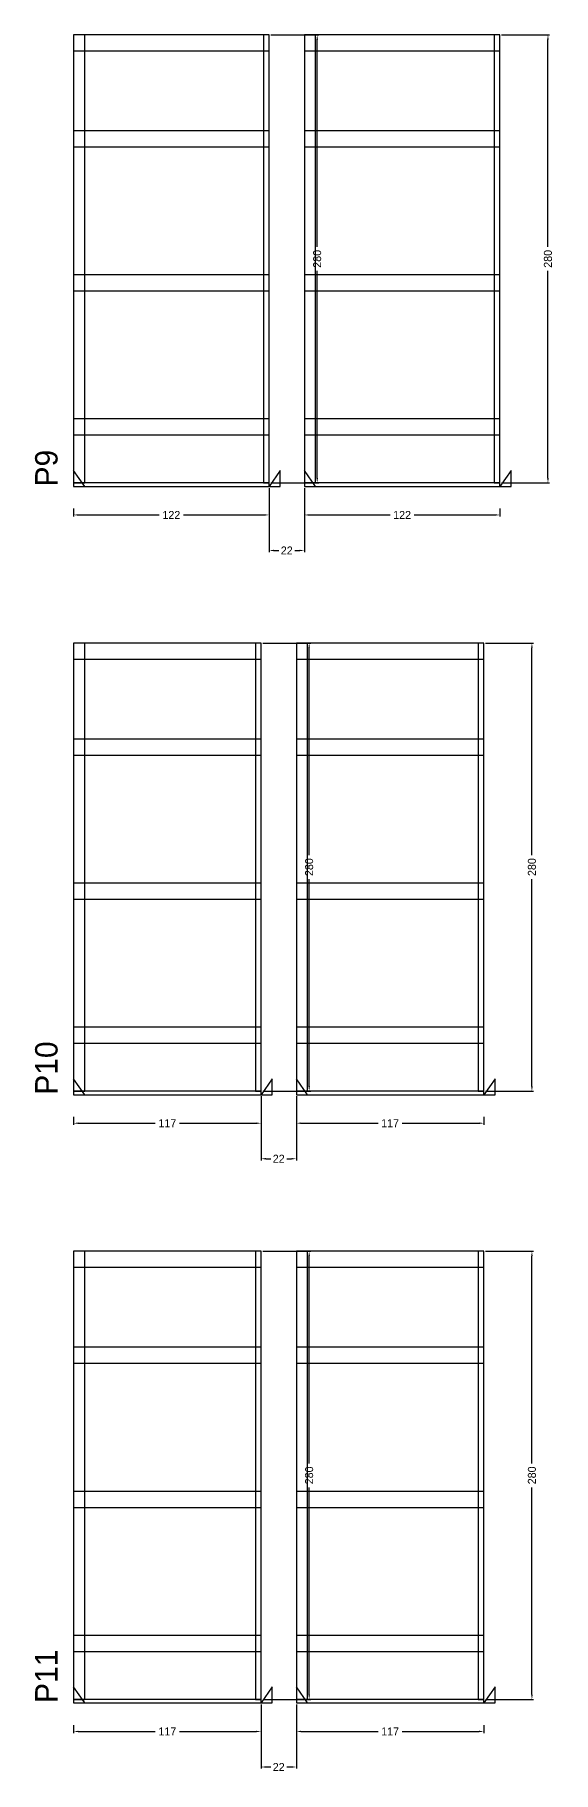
# Model space of a CAD drawing. Header units: centimetres. Extents: x -13000 to 4299, y -7226 to 295.
# Drawn here: x 3976 to 4299, y -3463 to -2378 of the extents above; entities that cross this region are included whole.
import ezdxf

# ---------------------------------------------------------------- set-up
doc = ezdxf.new("R2010")
doc.units = ezdxf.units.CM
for name, color, linetype in [('COTA', 241, 'Continuous'), ('NOMENCLATURA', 7, 'Continuous'), ('SARR_2.2x10', 60, 'Continuous'), ('SARR_2.2x7', 40, 'Continuous'), ('SARR_3.5x7', 81, 'Continuous')]:
    doc.layers.add(name, color=color, linetype=linetype)
doc.dimstyles.new('PAINEL-NOVA', dxfattribs={"dimtxt": 5, "dimasz": 3, "dimexe": 1, "dimexo": 1, "dimgap": 1, "dimtad": 1, "dimcen": 2.5, "dimazin": 3, "dimtfac": 1, "dimtmove": 0, "dimatfit": 3})

# ---------------------------------------------------------------- blocks, each defined once
blk = doc.blocks.new('_CLOSEDFILLED')
at = {"color": 0, "linetype": 'BYBLOCK'}
blk.add_solid([(-1, 0.16), (0, 0), (-1, -0.16)], dxfattribs=at)
blk = doc.blocks.new('*D259')
for p, q in [((4000, -2673.8), (4000, -2678.8)), ((4003, -2677.8), (4053.5, -2677.8)), ((4068.5, -2677.8), (4119, -2677.8)), ((4122, -2673.8), (4122, -2678.8))]:
    blk.add_line(p, q)
at = {"layer": 'Defpoints'}
for p in [(4000, -2672.8), (4000, -2677.8), (4122, -2672.8)]:
    blk.add_point(p, dxfattribs=at)
at = {"layer": 'SARR_2.2x10', "xscale": 3, "yscale": 3, "rotation": 180}
blk.add_blockref('_CLOSEDFILLED', (4000, -2677.8), dxfattribs=at)
at = {"layer": 'SARR_2.2x10', "xscale": 3, "yscale": 3}
blk.add_blockref('_CLOSEDFILLED', (4122, -2677.8), dxfattribs=at)
at = {"layer": 'SARR_2.2x10', "insert": (4061, -2677.8), "char_height": 5, "attachment_point": 5}
blk.add_mtext('122', dxfattribs=at)
blk = doc.blocks.new('*D260')
for p, q in [((4123, -2377.8), (4153, -2377.8)), ((4152, -2510.3), (4152, -2380.8)), ((4152, -2654.8), (4152, -2525.3)), ((4123, -2657.8), (4153, -2657.8))]:
    blk.add_line(p, q)
at = {"layer": 'Defpoints'}
for p in [(4122, -2377.8), (4122, -2657.8), (4152, -2657.8)]:
    blk.add_point(p, dxfattribs=at)
at = {"layer": 'SARR_2.2x10', "xscale": 3, "yscale": 3}
for p, rotation in [((4152, -2377.8), 90), ((4152, -2657.8), 270)]:
    blk.add_blockref('_CLOSEDFILLED', p, dxfattribs=dict(at, rotation=rotation))
at = {"layer": 'SARR_2.2x10', "insert": (4152, -2517.8), "char_height": 5, "attachment_point": 5, "rotation": 90}
blk.add_mtext('280', dxfattribs=at)
blk = doc.blocks.new('GRA-E')
at = {"layer": 'SARR_2.2x7'}
blk.add_lwpolyline([(0, 0), (7, 0), (0, 10)], close=True, dxfattribs=at)
blk = doc.blocks.new('GRA-D')
at = {"layer": 'SARR_2.2x7'}
blk.add_lwpolyline([(0, 0), (7, 0), (7, 10)], close=True, dxfattribs=at)
blk = doc.blocks.new('*D261')
for p, q in [((4144, -2673.8), (4144, -2678.8)), ((4147, -2677.8), (4197.5, -2677.8)), ((4212.5, -2677.8), (4263, -2677.8)), ((4266, -2673.8), (4266, -2678.8))]:
    blk.add_line(p, q)
at = {"layer": 'Defpoints'}
for p in [(4144, -2672.8), (4144, -2677.8), (4266, -2672.8)]:
    blk.add_point(p, dxfattribs=at)
at = {"layer": 'SARR_2.2x10', "xscale": 3, "yscale": 3, "rotation": 180}
blk.add_blockref('_CLOSEDFILLED', (4144, -2677.8), dxfattribs=at)
at = {"layer": 'SARR_2.2x10', "xscale": 3, "yscale": 3}
blk.add_blockref('_CLOSEDFILLED', (4266, -2677.8), dxfattribs=at)
at = {"layer": 'SARR_2.2x10', "insert": (4205, -2677.8), "char_height": 5, "attachment_point": 5}
blk.add_mtext('122', dxfattribs=at)
blk = doc.blocks.new('*D262')
for p, q in [((4267, -2377.8), (4297, -2377.8)), ((4296, -2510.3), (4296, -2380.8)), ((4296, -2654.8), (4296, -2525.3)), ((4267, -2657.8), (4297, -2657.8))]:
    blk.add_line(p, q)
at = {"layer": 'Defpoints'}
for p in [(4266, -2377.8), (4266, -2657.8), (4296, -2657.8)]:
    blk.add_point(p, dxfattribs=at)
at = {"layer": 'SARR_2.2x10', "xscale": 3, "yscale": 3}
for p, rotation in [((4296, -2377.8), 90), ((4296, -2657.8), 270)]:
    blk.add_blockref('_CLOSEDFILLED', p, dxfattribs=dict(at, rotation=rotation))
at = {"layer": 'SARR_2.2x10', "insert": (4296, -2517.8), "char_height": 5, "attachment_point": 5, "rotation": 90}
blk.add_mtext('280', dxfattribs=at)
blk = doc.blocks.new('*D263')
for p, q in [((4267, -2377.8), (4297, -2377.8)), ((4296, -2510.3), (4296, -2380.8)), ((4296, -2654.8), (4296, -2525.3)), ((4267, -2657.8), (4297, -2657.8))]:
    blk.add_line(p, q)
at = {"layer": 'Defpoints'}
for p in [(4266, -2377.8), (4266, -2657.8), (4296, -2657.8)]:
    blk.add_point(p, dxfattribs=at)
at = {"layer": 'SARR_2.2x10', "xscale": 3, "yscale": 3}
for p, rotation in [((4296, -2377.8), 90), ((4296, -2657.8), 270)]:
    blk.add_blockref('_CLOSEDFILLED', p, dxfattribs=dict(at, rotation=rotation))
at = {"layer": 'SARR_2.2x10', "insert": (4296, -2517.8), "char_height": 5, "attachment_point": 5, "rotation": 90}
blk.add_mtext('280', dxfattribs=at)
blk = doc.blocks.new('*D264')
for p, q in [((4267, -2377.8), (4297, -2377.8)), ((4296, -2510.3), (4296, -2380.8)), ((4296, -2654.8), (4296, -2525.3)), ((4267, -2657.8), (4297, -2657.8))]:
    blk.add_line(p, q)
at = {"layer": 'Defpoints'}
for p in [(4266, -2377.8), (4266, -2657.8), (4296, -2657.8)]:
    blk.add_point(p, dxfattribs=at)
at = {"layer": 'SARR_2.2x10', "xscale": 3, "yscale": 3}
for p, rotation in [((4296, -2377.8), 90), ((4296, -2657.8), 270)]:
    blk.add_blockref('_CLOSEDFILLED', p, dxfattribs=dict(at, rotation=rotation))
at = {"layer": 'SARR_2.2x10', "insert": (4296, -2517.8), "char_height": 5, "attachment_point": 5, "rotation": 90}
blk.add_mtext('280', dxfattribs=at)
blk = doc.blocks.new('*D265')
for p, q in [((4267, -2377.8), (4297, -2377.8)), ((4296, -2510.3), (4296, -2380.8)), ((4296, -2654.8), (4296, -2525.3)), ((4267, -2657.8), (4297, -2657.8))]:
    blk.add_line(p, q)
at = {"layer": 'Defpoints'}
for p in [(4266, -2377.8), (4266, -2657.8), (4296, -2657.8)]:
    blk.add_point(p, dxfattribs=at)
at = {"layer": 'SARR_2.2x10', "xscale": 3, "yscale": 3}
for p, rotation in [((4296, -2377.8), 90), ((4296, -2657.8), 270)]:
    blk.add_blockref('_CLOSEDFILLED', p, dxfattribs=dict(at, rotation=rotation))
at = {"layer": 'SARR_2.2x10', "insert": (4296, -2517.8), "char_height": 5, "attachment_point": 5, "rotation": 90}
blk.add_mtext('280', dxfattribs=at)
blk = doc.blocks.new('*D266')
for p, q in [((4267, -2377.8), (4297, -2377.8)), ((4296, -2510.3), (4296, -2380.8)), ((4296, -2654.8), (4296, -2525.3)), ((4267, -2657.8), (4297, -2657.8))]:
    blk.add_line(p, q)
at = {"layer": 'Defpoints'}
for p in [(4266, -2377.8), (4266, -2657.8), (4296, -2657.8)]:
    blk.add_point(p, dxfattribs=at)
at = {"layer": 'SARR_2.2x10', "xscale": 3, "yscale": 3}
for p, rotation in [((4296, -2377.8), 90), ((4296, -2657.8), 270)]:
    blk.add_blockref('_CLOSEDFILLED', p, dxfattribs=dict(at, rotation=rotation))
at = {"layer": 'SARR_2.2x10', "insert": (4296, -2517.8), "char_height": 5, "attachment_point": 5, "rotation": 90}
blk.add_mtext('280', dxfattribs=at)
blk = doc.blocks.new('*D267')
for p, q in [((4267, -2377.8), (4297, -2377.8)), ((4296, -2510.3), (4296, -2380.8)), ((4296, -2654.8), (4296, -2525.3)), ((4267, -2657.8), (4297, -2657.8))]:
    blk.add_line(p, q)
at = {"layer": 'Defpoints'}
for p in [(4266, -2377.8), (4266, -2657.8), (4296, -2657.8)]:
    blk.add_point(p, dxfattribs=at)
at = {"layer": 'SARR_2.2x10', "xscale": 3, "yscale": 3}
for p, rotation in [((4296, -2377.8), 90), ((4296, -2657.8), 270)]:
    blk.add_blockref('_CLOSEDFILLED', p, dxfattribs=dict(at, rotation=rotation))
at = {"layer": 'SARR_2.2x10', "insert": (4296, -2517.8), "char_height": 5, "attachment_point": 5, "rotation": 90}
blk.add_mtext('280', dxfattribs=at)
blk = doc.blocks.new('*D268')
for p, q in [((4267, -2377.8), (4297, -2377.8)), ((4296, -2510.3), (4296, -2380.8)), ((4296, -2654.8), (4296, -2525.3)), ((4267, -2657.8), (4297, -2657.8))]:
    blk.add_line(p, q)
at = {"layer": 'Defpoints'}
for p in [(4266, -2377.8), (4266, -2657.8), (4296, -2657.8)]:
    blk.add_point(p, dxfattribs=at)
at = {"layer": 'SARR_2.2x10', "xscale": 3, "yscale": 3}
for p, rotation in [((4296, -2377.8), 90), ((4296, -2657.8), 270)]:
    blk.add_blockref('_CLOSEDFILLED', p, dxfattribs=dict(at, rotation=rotation))
at = {"layer": 'SARR_2.2x10', "insert": (4296, -2517.8), "char_height": 5, "attachment_point": 5, "rotation": 90}
blk.add_mtext('280', dxfattribs=at)
blk = doc.blocks.new('*D269')
for p, q in [((4267, -2377.8), (4297, -2377.8)), ((4296, -2510.3), (4296, -2380.8)), ((4296, -2654.8), (4296, -2525.3)), ((4267, -2657.8), (4297, -2657.8))]:
    blk.add_line(p, q)
at = {"layer": 'Defpoints'}
for p in [(4266, -2377.8), (4266, -2657.8), (4296, -2657.8)]:
    blk.add_point(p, dxfattribs=at)
at = {"layer": 'SARR_2.2x10', "xscale": 3, "yscale": 3}
for p, rotation in [((4296, -2377.8), 90), ((4296, -2657.8), 270)]:
    blk.add_blockref('_CLOSEDFILLED', p, dxfattribs=dict(at, rotation=rotation))
at = {"layer": 'SARR_2.2x10', "insert": (4296, -2517.8), "char_height": 5, "attachment_point": 5, "rotation": 90}
blk.add_mtext('280', dxfattribs=at)
blk = doc.blocks.new('*D270')
for p, q in [((4267, -2377.8), (4297, -2377.8)), ((4296, -2510.3), (4296, -2380.8)), ((4296, -2654.8), (4296, -2525.3)), ((4267, -2657.8), (4297, -2657.8))]:
    blk.add_line(p, q)
at = {"layer": 'Defpoints'}
for p in [(4266, -2377.8), (4266, -2657.8), (4296, -2657.8)]:
    blk.add_point(p, dxfattribs=at)
at = {"layer": 'SARR_2.2x10', "xscale": 3, "yscale": 3}
for p, rotation in [((4296, -2377.8), 90), ((4296, -2657.8), 270)]:
    blk.add_blockref('_CLOSEDFILLED', p, dxfattribs=dict(at, rotation=rotation))
at = {"layer": 'SARR_2.2x10', "insert": (4296, -2517.8), "char_height": 5, "attachment_point": 5, "rotation": 90}
blk.add_mtext('280', dxfattribs=at)
blk = doc.blocks.new('*D271')
for p, q in [((4267, -2377.8), (4297, -2377.8)), ((4296, -2510.3), (4296, -2380.8)), ((4296, -2654.8), (4296, -2525.3)), ((4267, -2657.8), (4297, -2657.8))]:
    blk.add_line(p, q)
at = {"layer": 'Defpoints'}
for p in [(4266, -2377.8), (4266, -2657.8), (4296, -2657.8)]:
    blk.add_point(p, dxfattribs=at)
at = {"layer": 'SARR_2.2x10', "xscale": 3, "yscale": 3}
for p, rotation in [((4296, -2377.8), 90), ((4296, -2657.8), 270)]:
    blk.add_blockref('_CLOSEDFILLED', p, dxfattribs=dict(at, rotation=rotation))
at = {"layer": 'SARR_2.2x10', "insert": (4296, -2517.8), "char_height": 5, "attachment_point": 5, "rotation": 90}
blk.add_mtext('280', dxfattribs=at)
blk = doc.blocks.new('*D272')
for p, q in [((4122, -2661), (4122, -2701)), ((4144, -2661), (4144, -2701)), ((4125, -2700), (4128, -2700)), ((4138, -2700), (4141, -2700))]:
    blk.add_line(p, q)
at = {"layer": 'Defpoints'}
for p in [(4122, -2660), (4144, -2660), (4122, -2700)]:
    blk.add_point(p, dxfattribs=at)
at = {"layer": 'COTA', "xscale": 3, "yscale": 3, "rotation": 180}
blk.add_blockref('_CLOSEDFILLED', (4122, -2700), dxfattribs=at)
at = {"layer": 'COTA', "xscale": 3, "yscale": 3}
blk.add_blockref('_CLOSEDFILLED', (4144, -2700), dxfattribs=at)
at = {"layer": 'COTA', "insert": (4133, -2700), "char_height": 5, "attachment_point": 5}
blk.add_mtext('22', dxfattribs=at)
blk = doc.blocks.new('*D293')
for p, q in [((4000, -3053.8), (4000, -3058.8)), ((4003, -3057.8), (4051, -3057.8)), ((4066, -3057.8), (4114, -3057.8)), ((4117, -3053.8), (4117, -3058.8))]:
    blk.add_line(p, q)
at = {"layer": 'Defpoints'}
for p in [(4000, -3052.8), (4000, -3057.8), (4117, -3052.8)]:
    blk.add_point(p, dxfattribs=at)
at = {"layer": 'SARR_2.2x10', "xscale": 3, "yscale": 3, "rotation": 180}
blk.add_blockref('_CLOSEDFILLED', (4000, -3057.8), dxfattribs=at)
at = {"layer": 'SARR_2.2x10', "xscale": 3, "yscale": 3}
blk.add_blockref('_CLOSEDFILLED', (4117, -3057.8), dxfattribs=at)
at = {"layer": 'SARR_2.2x10', "insert": (4058.5, -3057.8), "char_height": 5, "attachment_point": 5}
blk.add_mtext('117', dxfattribs=at)
blk = doc.blocks.new('*D294')
for p, q in [((4118, -2757.8), (4148, -2757.8)), ((4147, -2890.3), (4147, -2760.8)), ((4147, -3034.8), (4147, -2905.3)), ((4118, -3037.8), (4148, -3037.8))]:
    blk.add_line(p, q)
at = {"layer": 'Defpoints'}
for p in [(4117, -2757.8), (4117, -3037.8), (4147, -3037.8)]:
    blk.add_point(p, dxfattribs=at)
at = {"layer": 'SARR_2.2x10', "xscale": 3, "yscale": 3}
for p, rotation in [((4147, -2757.8), 90), ((4147, -3037.8), 270)]:
    blk.add_blockref('_CLOSEDFILLED', p, dxfattribs=dict(at, rotation=rotation))
at = {"layer": 'SARR_2.2x10', "insert": (4147, -2897.8), "char_height": 5, "attachment_point": 5, "rotation": 90}
blk.add_mtext('280', dxfattribs=at)
blk = doc.blocks.new('*D295')
for p, q in [((4139, -3053.8), (4139, -3058.8)), ((4142, -3057.8), (4190, -3057.8)), ((4205, -3057.8), (4253, -3057.8)), ((4256, -3053.8), (4256, -3058.8))]:
    blk.add_line(p, q)
at = {"layer": 'Defpoints'}
for p in [(4139, -3052.8), (4139, -3057.8), (4256, -3052.8)]:
    blk.add_point(p, dxfattribs=at)
at = {"layer": 'SARR_2.2x10', "xscale": 3, "yscale": 3, "rotation": 180}
blk.add_blockref('_CLOSEDFILLED', (4139, -3057.8), dxfattribs=at)
at = {"layer": 'SARR_2.2x10', "xscale": 3, "yscale": 3}
blk.add_blockref('_CLOSEDFILLED', (4256, -3057.8), dxfattribs=at)
at = {"layer": 'SARR_2.2x10', "insert": (4197.5, -3057.8), "char_height": 5, "attachment_point": 5}
blk.add_mtext('117', dxfattribs=at)
blk = doc.blocks.new('*D296')
for p, q in [((4257, -2757.8), (4287, -2757.8)), ((4286, -2890.3), (4286, -2760.8)), ((4286, -3034.8), (4286, -2905.3)), ((4257, -3037.8), (4287, -3037.8))]:
    blk.add_line(p, q)
at = {"layer": 'Defpoints'}
for p in [(4256, -2757.8), (4256, -3037.8), (4286, -3037.8)]:
    blk.add_point(p, dxfattribs=at)
at = {"layer": 'SARR_2.2x10', "xscale": 3, "yscale": 3}
for p, rotation in [((4286, -2757.8), 90), ((4286, -3037.8), 270)]:
    blk.add_blockref('_CLOSEDFILLED', p, dxfattribs=dict(at, rotation=rotation))
at = {"layer": 'SARR_2.2x10', "insert": (4286, -2897.8), "char_height": 5, "attachment_point": 5, "rotation": 90}
blk.add_mtext('280', dxfattribs=at)
blk = doc.blocks.new('*D297')
for p, q in [((4257, -2757.8), (4287, -2757.8)), ((4286, -2890.3), (4286, -2760.8)), ((4286, -3034.8), (4286, -2905.3)), ((4257, -3037.8), (4287, -3037.8))]:
    blk.add_line(p, q)
at = {"layer": 'Defpoints'}
for p in [(4256, -2757.8), (4256, -3037.8), (4286, -3037.8)]:
    blk.add_point(p, dxfattribs=at)
at = {"layer": 'SARR_2.2x10', "xscale": 3, "yscale": 3}
for p, rotation in [((4286, -2757.8), 90), ((4286, -3037.8), 270)]:
    blk.add_blockref('_CLOSEDFILLED', p, dxfattribs=dict(at, rotation=rotation))
at = {"layer": 'SARR_2.2x10', "insert": (4286, -2897.8), "char_height": 5, "attachment_point": 5, "rotation": 90}
blk.add_mtext('280', dxfattribs=at)
blk = doc.blocks.new('*D298')
for p, q in [((4257, -2757.8), (4287, -2757.8)), ((4286, -2890.3), (4286, -2760.8)), ((4286, -3034.8), (4286, -2905.3)), ((4257, -3037.8), (4287, -3037.8))]:
    blk.add_line(p, q)
at = {"layer": 'Defpoints'}
for p in [(4256, -2757.8), (4256, -3037.8), (4286, -3037.8)]:
    blk.add_point(p, dxfattribs=at)
at = {"layer": 'SARR_2.2x10', "xscale": 3, "yscale": 3}
for p, rotation in [((4286, -2757.8), 90), ((4286, -3037.8), 270)]:
    blk.add_blockref('_CLOSEDFILLED', p, dxfattribs=dict(at, rotation=rotation))
at = {"layer": 'SARR_2.2x10', "insert": (4286, -2897.8), "char_height": 5, "attachment_point": 5, "rotation": 90}
blk.add_mtext('280', dxfattribs=at)
blk = doc.blocks.new('*D299')
for p, q in [((4257, -2757.8), (4287, -2757.8)), ((4286, -2890.3), (4286, -2760.8)), ((4286, -3034.8), (4286, -2905.3)), ((4257, -3037.8), (4287, -3037.8))]:
    blk.add_line(p, q)
at = {"layer": 'Defpoints'}
for p in [(4256, -2757.8), (4256, -3037.8), (4286, -3037.8)]:
    blk.add_point(p, dxfattribs=at)
at = {"layer": 'SARR_2.2x10', "xscale": 3, "yscale": 3}
for p, rotation in [((4286, -2757.8), 90), ((4286, -3037.8), 270)]:
    blk.add_blockref('_CLOSEDFILLED', p, dxfattribs=dict(at, rotation=rotation))
at = {"layer": 'SARR_2.2x10', "insert": (4286, -2897.8), "char_height": 5, "attachment_point": 5, "rotation": 90}
blk.add_mtext('280', dxfattribs=at)
blk = doc.blocks.new('*D300')
for p, q in [((4257, -2757.8), (4287, -2757.8)), ((4286, -2890.3), (4286, -2760.8)), ((4286, -3034.8), (4286, -2905.3)), ((4257, -3037.8), (4287, -3037.8))]:
    blk.add_line(p, q)
at = {"layer": 'Defpoints'}
for p in [(4256, -2757.8), (4256, -3037.8), (4286, -3037.8)]:
    blk.add_point(p, dxfattribs=at)
at = {"layer": 'SARR_2.2x10', "xscale": 3, "yscale": 3}
for p, rotation in [((4286, -2757.8), 90), ((4286, -3037.8), 270)]:
    blk.add_blockref('_CLOSEDFILLED', p, dxfattribs=dict(at, rotation=rotation))
at = {"layer": 'SARR_2.2x10', "insert": (4286, -2897.8), "char_height": 5, "attachment_point": 5, "rotation": 90}
blk.add_mtext('280', dxfattribs=at)
blk = doc.blocks.new('*D301')
for p, q in [((4257, -2757.8), (4287, -2757.8)), ((4286, -2890.3), (4286, -2760.8)), ((4286, -3034.8), (4286, -2905.3)), ((4257, -3037.8), (4287, -3037.8))]:
    blk.add_line(p, q)
at = {"layer": 'Defpoints'}
for p in [(4256, -2757.8), (4256, -3037.8), (4286, -3037.8)]:
    blk.add_point(p, dxfattribs=at)
at = {"layer": 'SARR_2.2x10', "xscale": 3, "yscale": 3}
for p, rotation in [((4286, -2757.8), 90), ((4286, -3037.8), 270)]:
    blk.add_blockref('_CLOSEDFILLED', p, dxfattribs=dict(at, rotation=rotation))
at = {"layer": 'SARR_2.2x10', "insert": (4286, -2897.8), "char_height": 5, "attachment_point": 5, "rotation": 90}
blk.add_mtext('280', dxfattribs=at)
blk = doc.blocks.new('*D302')
for p, q in [((4257, -2757.8), (4287, -2757.8)), ((4286, -2890.3), (4286, -2760.8)), ((4286, -3034.8), (4286, -2905.3)), ((4257, -3037.8), (4287, -3037.8))]:
    blk.add_line(p, q)
at = {"layer": 'Defpoints'}
for p in [(4256, -2757.8), (4256, -3037.8), (4286, -3037.8)]:
    blk.add_point(p, dxfattribs=at)
at = {"layer": 'SARR_2.2x10', "xscale": 3, "yscale": 3}
for p, rotation in [((4286, -2757.8), 90), ((4286, -3037.8), 270)]:
    blk.add_blockref('_CLOSEDFILLED', p, dxfattribs=dict(at, rotation=rotation))
at = {"layer": 'SARR_2.2x10', "insert": (4286, -2897.8), "char_height": 5, "attachment_point": 5, "rotation": 90}
blk.add_mtext('280', dxfattribs=at)
blk = doc.blocks.new('*D303')
for p, q in [((4257, -2757.8), (4287, -2757.8)), ((4286, -2890.3), (4286, -2760.8)), ((4286, -3034.8), (4286, -2905.3)), ((4257, -3037.8), (4287, -3037.8))]:
    blk.add_line(p, q)
at = {"layer": 'Defpoints'}
for p in [(4256, -2757.8), (4256, -3037.8), (4286, -3037.8)]:
    blk.add_point(p, dxfattribs=at)
at = {"layer": 'SARR_2.2x10', "xscale": 3, "yscale": 3}
for p, rotation in [((4286, -2757.8), 90), ((4286, -3037.8), 270)]:
    blk.add_blockref('_CLOSEDFILLED', p, dxfattribs=dict(at, rotation=rotation))
at = {"layer": 'SARR_2.2x10', "insert": (4286, -2897.8), "char_height": 5, "attachment_point": 5, "rotation": 90}
blk.add_mtext('280', dxfattribs=at)
blk = doc.blocks.new('*D304')
for p, q in [((4257, -2757.8), (4287, -2757.8)), ((4286, -2890.3), (4286, -2760.8)), ((4286, -3034.8), (4286, -2905.3)), ((4257, -3037.8), (4287, -3037.8))]:
    blk.add_line(p, q)
at = {"layer": 'Defpoints'}
for p in [(4256, -2757.8), (4256, -3037.8), (4286, -3037.8)]:
    blk.add_point(p, dxfattribs=at)
at = {"layer": 'SARR_2.2x10', "xscale": 3, "yscale": 3}
for p, rotation in [((4286, -2757.8), 90), ((4286, -3037.8), 270)]:
    blk.add_blockref('_CLOSEDFILLED', p, dxfattribs=dict(at, rotation=rotation))
at = {"layer": 'SARR_2.2x10', "insert": (4286, -2897.8), "char_height": 5, "attachment_point": 5, "rotation": 90}
blk.add_mtext('280', dxfattribs=at)
blk = doc.blocks.new('*D305')
for p, q in [((4257, -2757.8), (4287, -2757.8)), ((4286, -2890.3), (4286, -2760.8)), ((4286, -3034.8), (4286, -2905.3)), ((4257, -3037.8), (4287, -3037.8))]:
    blk.add_line(p, q)
at = {"layer": 'Defpoints'}
for p in [(4256, -2757.8), (4256, -3037.8), (4286, -3037.8)]:
    blk.add_point(p, dxfattribs=at)
at = {"layer": 'SARR_2.2x10', "xscale": 3, "yscale": 3}
for p, rotation in [((4286, -2757.8), 90), ((4286, -3037.8), 270)]:
    blk.add_blockref('_CLOSEDFILLED', p, dxfattribs=dict(at, rotation=rotation))
at = {"layer": 'SARR_2.2x10', "insert": (4286, -2897.8), "char_height": 5, "attachment_point": 5, "rotation": 90}
blk.add_mtext('280', dxfattribs=at)
blk = doc.blocks.new('*D306')
for p, q in [((4117, -3041), (4117, -3081)), ((4139, -3041), (4139, -3081)), ((4120, -3080), (4123, -3080)), ((4133, -3080), (4136, -3080))]:
    blk.add_line(p, q)
at = {"layer": 'Defpoints'}
for p in [(4117, -3040), (4139, -3040), (4117, -3080)]:
    blk.add_point(p, dxfattribs=at)
at = {"layer": 'COTA', "xscale": 3, "yscale": 3, "rotation": 180}
blk.add_blockref('_CLOSEDFILLED', (4117, -3080), dxfattribs=at)
at = {"layer": 'COTA', "xscale": 3, "yscale": 3}
blk.add_blockref('_CLOSEDFILLED', (4139, -3080), dxfattribs=at)
at = {"layer": 'COTA', "insert": (4128, -3080), "char_height": 5, "attachment_point": 5}
blk.add_mtext('22', dxfattribs=at)
blk = doc.blocks.new('*D327')
for p, q in [((4000, -3433.8), (4000, -3438.8)), ((4003, -3437.8), (4051, -3437.8)), ((4066, -3437.8), (4114, -3437.8)), ((4117, -3433.8), (4117, -3438.8))]:
    blk.add_line(p, q)
at = {"layer": 'Defpoints'}
for p in [(4000, -3432.8), (4000, -3437.8), (4117, -3432.8)]:
    blk.add_point(p, dxfattribs=at)
at = {"layer": 'SARR_2.2x10', "xscale": 3, "yscale": 3, "rotation": 180}
blk.add_blockref('_CLOSEDFILLED', (4000, -3437.8), dxfattribs=at)
at = {"layer": 'SARR_2.2x10', "xscale": 3, "yscale": 3}
blk.add_blockref('_CLOSEDFILLED', (4117, -3437.8), dxfattribs=at)
at = {"layer": 'SARR_2.2x10', "insert": (4058.5, -3437.8), "char_height": 5, "attachment_point": 5}
blk.add_mtext('117', dxfattribs=at)
blk = doc.blocks.new('*D328')
for p, q in [((4118, -3137.8), (4148, -3137.8)), ((4147, -3270.3), (4147, -3140.8)), ((4147, -3414.8), (4147, -3285.3)), ((4118, -3417.8), (4148, -3417.8))]:
    blk.add_line(p, q)
at = {"layer": 'Defpoints'}
for p in [(4117, -3137.8), (4117, -3417.8), (4147, -3417.8)]:
    blk.add_point(p, dxfattribs=at)
at = {"layer": 'SARR_2.2x10', "xscale": 3, "yscale": 3}
for p, rotation in [((4147, -3137.8), 90), ((4147, -3417.8), 270)]:
    blk.add_blockref('_CLOSEDFILLED', p, dxfattribs=dict(at, rotation=rotation))
at = {"layer": 'SARR_2.2x10', "insert": (4147, -3277.8), "char_height": 5, "attachment_point": 5, "rotation": 90}
blk.add_mtext('280', dxfattribs=at)
blk = doc.blocks.new('*D329')
for p, q in [((4139, -3433.8), (4139, -3438.8)), ((4142, -3437.8), (4190, -3437.8)), ((4205, -3437.8), (4253, -3437.8)), ((4256, -3433.8), (4256, -3438.8))]:
    blk.add_line(p, q)
at = {"layer": 'Defpoints'}
for p in [(4139, -3432.8), (4139, -3437.8), (4256, -3432.8)]:
    blk.add_point(p, dxfattribs=at)
at = {"layer": 'SARR_2.2x10', "xscale": 3, "yscale": 3, "rotation": 180}
blk.add_blockref('_CLOSEDFILLED', (4139, -3437.8), dxfattribs=at)
at = {"layer": 'SARR_2.2x10', "xscale": 3, "yscale": 3}
blk.add_blockref('_CLOSEDFILLED', (4256, -3437.8), dxfattribs=at)
at = {"layer": 'SARR_2.2x10', "insert": (4197.5, -3437.8), "char_height": 5, "attachment_point": 5}
blk.add_mtext('117', dxfattribs=at)
blk = doc.blocks.new('*D330')
for p, q in [((4257, -3137.8), (4287, -3137.8)), ((4286, -3270.3), (4286, -3140.8)), ((4286, -3414.8), (4286, -3285.3)), ((4257, -3417.8), (4287, -3417.8))]:
    blk.add_line(p, q)
at = {"layer": 'Defpoints'}
for p in [(4256, -3137.8), (4256, -3417.8), (4286, -3417.8)]:
    blk.add_point(p, dxfattribs=at)
at = {"layer": 'SARR_2.2x10', "xscale": 3, "yscale": 3}
for p, rotation in [((4286, -3137.8), 90), ((4286, -3417.8), 270)]:
    blk.add_blockref('_CLOSEDFILLED', p, dxfattribs=dict(at, rotation=rotation))
at = {"layer": 'SARR_2.2x10', "insert": (4286, -3277.8), "char_height": 5, "attachment_point": 5, "rotation": 90}
blk.add_mtext('280', dxfattribs=at)
blk = doc.blocks.new('*D331')
for p, q in [((4257, -3137.8), (4287, -3137.8)), ((4286, -3270.3), (4286, -3140.8)), ((4286, -3414.8), (4286, -3285.3)), ((4257, -3417.8), (4287, -3417.8))]:
    blk.add_line(p, q)
at = {"layer": 'Defpoints'}
for p in [(4256, -3137.8), (4256, -3417.8), (4286, -3417.8)]:
    blk.add_point(p, dxfattribs=at)
at = {"layer": 'SARR_2.2x10', "xscale": 3, "yscale": 3}
for p, rotation in [((4286, -3137.8), 90), ((4286, -3417.8), 270)]:
    blk.add_blockref('_CLOSEDFILLED', p, dxfattribs=dict(at, rotation=rotation))
at = {"layer": 'SARR_2.2x10', "insert": (4286, -3277.8), "char_height": 5, "attachment_point": 5, "rotation": 90}
blk.add_mtext('280', dxfattribs=at)
blk = doc.blocks.new('*D332')
for p, q in [((4257, -3137.8), (4287, -3137.8)), ((4286, -3270.3), (4286, -3140.8)), ((4286, -3414.8), (4286, -3285.3)), ((4257, -3417.8), (4287, -3417.8))]:
    blk.add_line(p, q)
at = {"layer": 'Defpoints'}
for p in [(4256, -3137.8), (4256, -3417.8), (4286, -3417.8)]:
    blk.add_point(p, dxfattribs=at)
at = {"layer": 'SARR_2.2x10', "xscale": 3, "yscale": 3}
for p, rotation in [((4286, -3137.8), 90), ((4286, -3417.8), 270)]:
    blk.add_blockref('_CLOSEDFILLED', p, dxfattribs=dict(at, rotation=rotation))
at = {"layer": 'SARR_2.2x10', "insert": (4286, -3277.8), "char_height": 5, "attachment_point": 5, "rotation": 90}
blk.add_mtext('280', dxfattribs=at)
blk = doc.blocks.new('*D333')
for p, q in [((4257, -3137.8), (4287, -3137.8)), ((4286, -3270.3), (4286, -3140.8)), ((4286, -3414.8), (4286, -3285.3)), ((4257, -3417.8), (4287, -3417.8))]:
    blk.add_line(p, q)
at = {"layer": 'Defpoints'}
for p in [(4256, -3137.8), (4256, -3417.8), (4286, -3417.8)]:
    blk.add_point(p, dxfattribs=at)
at = {"layer": 'SARR_2.2x10', "xscale": 3, "yscale": 3}
for p, rotation in [((4286, -3137.8), 90), ((4286, -3417.8), 270)]:
    blk.add_blockref('_CLOSEDFILLED', p, dxfattribs=dict(at, rotation=rotation))
at = {"layer": 'SARR_2.2x10', "insert": (4286, -3277.8), "char_height": 5, "attachment_point": 5, "rotation": 90}
blk.add_mtext('280', dxfattribs=at)
blk = doc.blocks.new('*D334')
for p, q in [((4257, -3137.8), (4287, -3137.8)), ((4286, -3270.3), (4286, -3140.8)), ((4286, -3414.8), (4286, -3285.3)), ((4257, -3417.8), (4287, -3417.8))]:
    blk.add_line(p, q)
at = {"layer": 'Defpoints'}
for p in [(4256, -3137.8), (4256, -3417.8), (4286, -3417.8)]:
    blk.add_point(p, dxfattribs=at)
at = {"layer": 'SARR_2.2x10', "xscale": 3, "yscale": 3}
for p, rotation in [((4286, -3137.8), 90), ((4286, -3417.8), 270)]:
    blk.add_blockref('_CLOSEDFILLED', p, dxfattribs=dict(at, rotation=rotation))
at = {"layer": 'SARR_2.2x10', "insert": (4286, -3277.8), "char_height": 5, "attachment_point": 5, "rotation": 90}
blk.add_mtext('280', dxfattribs=at)
blk = doc.blocks.new('*D335')
for p, q in [((4257, -3137.8), (4287, -3137.8)), ((4286, -3270.3), (4286, -3140.8)), ((4286, -3414.8), (4286, -3285.3)), ((4257, -3417.8), (4287, -3417.8))]:
    blk.add_line(p, q)
at = {"layer": 'Defpoints'}
for p in [(4256, -3137.8), (4256, -3417.8), (4286, -3417.8)]:
    blk.add_point(p, dxfattribs=at)
at = {"layer": 'SARR_2.2x10', "xscale": 3, "yscale": 3}
for p, rotation in [((4286, -3137.8), 90), ((4286, -3417.8), 270)]:
    blk.add_blockref('_CLOSEDFILLED', p, dxfattribs=dict(at, rotation=rotation))
at = {"layer": 'SARR_2.2x10', "insert": (4286, -3277.8), "char_height": 5, "attachment_point": 5, "rotation": 90}
blk.add_mtext('280', dxfattribs=at)
blk = doc.blocks.new('*D336')
for p, q in [((4257, -3137.8), (4287, -3137.8)), ((4286, -3270.3), (4286, -3140.8)), ((4286, -3414.8), (4286, -3285.3)), ((4257, -3417.8), (4287, -3417.8))]:
    blk.add_line(p, q)
at = {"layer": 'Defpoints'}
for p in [(4256, -3137.8), (4256, -3417.8), (4286, -3417.8)]:
    blk.add_point(p, dxfattribs=at)
at = {"layer": 'SARR_2.2x10', "xscale": 3, "yscale": 3}
for p, rotation in [((4286, -3137.8), 90), ((4286, -3417.8), 270)]:
    blk.add_blockref('_CLOSEDFILLED', p, dxfattribs=dict(at, rotation=rotation))
at = {"layer": 'SARR_2.2x10', "insert": (4286, -3277.8), "char_height": 5, "attachment_point": 5, "rotation": 90}
blk.add_mtext('280', dxfattribs=at)
blk = doc.blocks.new('*D337')
for p, q in [((4257, -3137.8), (4287, -3137.8)), ((4286, -3270.3), (4286, -3140.8)), ((4286, -3414.8), (4286, -3285.3)), ((4257, -3417.8), (4287, -3417.8))]:
    blk.add_line(p, q)
at = {"layer": 'Defpoints'}
for p in [(4256, -3137.8), (4256, -3417.8), (4286, -3417.8)]:
    blk.add_point(p, dxfattribs=at)
at = {"layer": 'SARR_2.2x10', "xscale": 3, "yscale": 3}
for p, rotation in [((4286, -3137.8), 90), ((4286, -3417.8), 270)]:
    blk.add_blockref('_CLOSEDFILLED', p, dxfattribs=dict(at, rotation=rotation))
at = {"layer": 'SARR_2.2x10', "insert": (4286, -3277.8), "char_height": 5, "attachment_point": 5, "rotation": 90}
blk.add_mtext('280', dxfattribs=at)
blk = doc.blocks.new('*D338')
for p, q in [((4257, -3137.8), (4287, -3137.8)), ((4286, -3270.3), (4286, -3140.8)), ((4286, -3414.8), (4286, -3285.3)), ((4257, -3417.8), (4287, -3417.8))]:
    blk.add_line(p, q)
at = {"layer": 'Defpoints'}
for p in [(4256, -3137.8), (4256, -3417.8), (4286, -3417.8)]:
    blk.add_point(p, dxfattribs=at)
at = {"layer": 'SARR_2.2x10', "xscale": 3, "yscale": 3}
for p, rotation in [((4286, -3137.8), 90), ((4286, -3417.8), 270)]:
    blk.add_blockref('_CLOSEDFILLED', p, dxfattribs=dict(at, rotation=rotation))
at = {"layer": 'SARR_2.2x10', "insert": (4286, -3277.8), "char_height": 5, "attachment_point": 5, "rotation": 90}
blk.add_mtext('280', dxfattribs=at)
blk = doc.blocks.new('*D339')
for p, q in [((4257, -3137.8), (4287, -3137.8)), ((4286, -3270.3), (4286, -3140.8)), ((4286, -3414.8), (4286, -3285.3)), ((4257, -3417.8), (4287, -3417.8))]:
    blk.add_line(p, q)
at = {"layer": 'Defpoints'}
for p in [(4256, -3137.8), (4256, -3417.8), (4286, -3417.8)]:
    blk.add_point(p, dxfattribs=at)
at = {"layer": 'SARR_2.2x10', "xscale": 3, "yscale": 3}
for p, rotation in [((4286, -3137.8), 90), ((4286, -3417.8), 270)]:
    blk.add_blockref('_CLOSEDFILLED', p, dxfattribs=dict(at, rotation=rotation))
at = {"layer": 'SARR_2.2x10', "insert": (4286, -3277.8), "char_height": 5, "attachment_point": 5, "rotation": 90}
blk.add_mtext('280', dxfattribs=at)
blk = doc.blocks.new('*D340')
for p, q in [((4117, -3421), (4117, -3461)), ((4139, -3421), (4139, -3461)), ((4120, -3460), (4123, -3460)), ((4133, -3460), (4136, -3460))]:
    blk.add_line(p, q)
at = {"layer": 'Defpoints'}
for p in [(4117, -3420), (4139, -3420), (4117, -3460)]:
    blk.add_point(p, dxfattribs=at)
at = {"layer": 'COTA', "xscale": 3, "yscale": 3, "rotation": 180}
blk.add_blockref('_CLOSEDFILLED', (4117, -3460), dxfattribs=at)
at = {"layer": 'COTA', "xscale": 3, "yscale": 3}
blk.add_blockref('_CLOSEDFILLED', (4139, -3460), dxfattribs=at)
at = {"layer": 'COTA', "insert": (4128, -3460), "char_height": 5, "attachment_point": 5}
blk.add_mtext('22', dxfattribs=at)

msp = doc.modelspace()

# ---------------------------------------------------------------- linework, layer by layer
at = {"layer": 'SARR_2.2x10'}
for p, q in [((4122, -2377.8), (4000, -2377.8)), ((4000, -2377.8), (4000, -2387.8)), ((4000, -2387.8), (4122, -2387.8)), ((4122, -2387.8), (4122, -2377.8)), ((4266, -2377.8), (4144, -2377.8)), ((4144, -2377.8), (4144, -2387.8)), ((4144, -2387.8), (4266, -2387.8)), ((4266, -2387.8), (4266, -2377.8)), ((4122, -2437.8), (4000, -2437.8)), ((4000, -2437.8), (4000, -2447.8)), ((4122, -2447.8), (4122, -2437.8)), ((4266, -2437.8), (4144, -2437.8)), ((4144, -2437.8), (4144, -2447.8)), ((4266, -2447.8), (4266, -2437.8)), ((4000, -2447.8), (4122, -2447.8)), ((4144, -2447.8), (4266, -2447.8)), ((4122, -2527.8), (4000, -2527.8)), ((4000, -2527.8), (4000, -2537.8)), ((4122, -2537.8), (4122, -2527.8)), ((4266, -2527.8), (4144, -2527.8)), ((4144, -2527.8), (4144, -2537.8)), ((4266, -2537.8), (4266, -2527.8)), ((4000, -2537.8), (4122, -2537.8)), ((4144, -2537.8), (4266, -2537.8)), ((4122, -2617.8), (4000, -2617.8)), ((4000, -2617.8), (4000, -2627.8)), ((4122, -2627.8), (4122, -2617.8)), ((4266, -2617.8), (4144, -2617.8)), ((4144, -2617.8), (4144, -2627.8)), ((4266, -2627.8), (4266, -2617.8)), ((4000, -2627.8), (4122, -2627.8)), ((4144, -2627.8), (4266, -2627.8)), ((4117, -2757.8), (4000, -2757.8)), ((4000, -2757.8), (4000, -2767.8)), ((4000, -2767.8), (4117, -2767.8)), ((4117, -2767.8), (4117, -2757.8)), ((4256, -2757.8), (4139, -2757.8)), ((4139, -2757.8), (4139, -2767.8)), ((4139, -2767.8), (4256, -2767.8)), ((4256, -2767.8), (4256, -2757.8)), ((4117, -2817.8), (4000, -2817.8)), ((4000, -2817.8), (4000, -2827.8)), ((4117, -2827.8), (4117, -2817.8)), ((4256, -2817.8), (4139, -2817.8)), ((4139, -2817.8), (4139, -2827.8)), ((4256, -2827.8), (4256, -2817.8)), ((4000, -2827.8), (4117, -2827.8)), ((4139, -2827.8), (4256, -2827.8)), ((4117, -2907.8), (4000, -2907.8)), ((4000, -2907.8), (4000, -2917.8)), ((4117, -2917.8), (4117, -2907.8)), ((4256, -2907.8), (4139, -2907.8)), ((4139, -2907.8), (4139, -2917.8)), ((4256, -2917.8), (4256, -2907.8)), ((4000, -2917.8), (4117, -2917.8)), ((4139, -2917.8), (4256, -2917.8)), ((4117, -2997.8), (4000, -2997.8)), ((4000, -2997.8), (4000, -3007.8)), ((4117, -3007.8), (4117, -2997.8)), ((4256, -2997.8), (4139, -2997.8)), ((4139, -2997.8), (4139, -3007.8)), ((4256, -3007.8), (4256, -2997.8)), ((4000, -3007.8), (4117, -3007.8)), ((4139, -3007.8), (4256, -3007.8)), ((4117, -3137.8), (4000, -3137.8)), ((4000, -3137.8), (4000, -3147.8)), ((4000, -3147.8), (4117, -3147.8)), ((4117, -3147.8), (4117, -3137.8)), ((4256, -3137.8), (4139, -3137.8)), ((4139, -3137.8), (4139, -3147.8)), ((4139, -3147.8), (4256, -3147.8)), ((4256, -3147.8), (4256, -3137.8)), ((4117, -3197.8), (4000, -3197.8)), ((4000, -3197.8), (4000, -3207.8)), ((4117, -3207.8), (4117, -3197.8)), ((4256, -3197.8), (4139, -3197.8)), ((4139, -3197.8), (4139, -3207.8)), ((4256, -3207.8), (4256, -3197.8)), ((4000, -3207.8), (4117, -3207.8)), ((4139, -3207.8), (4256, -3207.8)), ((4117, -3287.8), (4000, -3287.8)), ((4000, -3287.8), (4000, -3297.8)), ((4117, -3297.8), (4117, -3287.8)), ((4256, -3287.8), (4139, -3287.8)), ((4139, -3287.8), (4139, -3297.8)), ((4256, -3297.8), (4256, -3287.8)), ((4000, -3297.8), (4117, -3297.8)), ((4139, -3297.8), (4256, -3297.8)), ((4117, -3377.8), (4000, -3377.8)), ((4000, -3377.8), (4000, -3387.8)), ((4117, -3387.8), (4117, -3377.8)), ((4256, -3377.8), (4139, -3377.8)), ((4139, -3377.8), (4139, -3387.8)), ((4256, -3387.8), (4256, -3377.8)), ((4000, -3387.8), (4117, -3387.8)), ((4139, -3387.8), (4256, -3387.8))]:
    msp.add_line(p, q, dxfattribs=at)
at = {"layer": 'SARR_2.2x7'}
for p, q in [((4007, -2377.8), (4000, -2377.8)), ((4000, -2377.8), (4000, -2657.8)), ((4007, -2657.8), (4007, -2377.8)), ((4266, -2377.8), (4262.5, -2377.8)), ((4262.5, -2377.8), (4262.5, -2657.8)), ((4266, -2657.8), (4266, -2377.8)), ((4122, -2657.8), (4000, -2657.8)), ((4000, -2657.8), (4000, -2660)), ((4000, -2657.8), (4007, -2657.8)), ((4122, -2660), (4122, -2657.8)), ((4266, -2657.8), (4144, -2657.8)), ((4144, -2657.8), (4144, -2660)), ((4262.5, -2657.8), (4266, -2657.8)), ((4266, -2660), (4266, -2657.8)), ((4000, -2660), (4122, -2660)), ((4144, -2660), (4266, -2660)), ((4007, -2757.8), (4000, -2757.8)), ((4000, -2757.8), (4000, -3037.8)), ((4007, -3037.8), (4007, -2757.8)), ((4256, -2757.8), (4252.5, -2757.8)), ((4252.5, -2757.8), (4252.5, -3037.8)), ((4256, -3037.8), (4256, -2757.8)), ((4117, -3037.8), (4000, -3037.8)), ((4000, -3037.8), (4000, -3040)), ((4000, -3037.8), (4007, -3037.8)), ((4117, -3040), (4117, -3037.8)), ((4256, -3037.8), (4139, -3037.8)), ((4139, -3037.8), (4139, -3040)), ((4252.5, -3037.8), (4256, -3037.8)), ((4256, -3040), (4256, -3037.8)), ((4000, -3040), (4117, -3040)), ((4139, -3040), (4256, -3040)), ((4007, -3137.8), (4000, -3137.8)), ((4000, -3137.8), (4000, -3417.8)), ((4007, -3417.8), (4007, -3137.8)), ((4256, -3137.8), (4252.5, -3137.8)), ((4252.5, -3137.8), (4252.5, -3417.8)), ((4256, -3417.8), (4256, -3137.8)), ((4117, -3417.8), (4000, -3417.8)), ((4000, -3417.8), (4000, -3420)), ((4000, -3417.8), (4007, -3417.8)), ((4117, -3420), (4117, -3417.8)), ((4256, -3417.8), (4139, -3417.8)), ((4139, -3417.8), (4139, -3420)), ((4252.5, -3417.8), (4256, -3417.8)), ((4256, -3420), (4256, -3417.8)), ((4000, -3420), (4117, -3420)), ((4139, -3420), (4256, -3420))]:
    msp.add_line(p, q, dxfattribs=at)
at = {"layer": 'SARR_3.5x7'}
for p, q in [((4122, -2377.8), (4118.5, -2377.8)), ((4118.5, -2377.8), (4118.5, -2657.8)), ((4122, -2657.8), (4122, -2377.8)), ((4151, -2377.8), (4144, -2377.8)), ((4144, -2377.8), (4144, -2657.8)), ((4151, -2657.8), (4151, -2377.8)), ((4118.5, -2657.8), (4122, -2657.8)), ((4144, -2657.8), (4151, -2657.8)), ((4117, -2757.8), (4113.5, -2757.8)), ((4113.5, -2757.8), (4113.5, -3037.8)), ((4117, -3037.8), (4117, -2757.8)), ((4146, -2757.8), (4139, -2757.8)), ((4139, -2757.8), (4139, -3037.8)), ((4146, -3037.8), (4146, -2757.8)), ((4113.5, -3037.8), (4117, -3037.8)), ((4139, -3037.8), (4146, -3037.8)), ((4117, -3137.8), (4113.5, -3137.8)), ((4113.5, -3137.8), (4113.5, -3417.8)), ((4117, -3417.8), (4117, -3137.8)), ((4146, -3137.8), (4139, -3137.8)), ((4139, -3137.8), (4139, -3417.8)), ((4146, -3417.8), (4146, -3137.8)), ((4113.5, -3417.8), (4117, -3417.8)), ((4139, -3417.8), (4146, -3417.8))]:
    msp.add_line(p, q, dxfattribs=at)

# ---------------------------------------------------------------- block references
at = {"layer": 'SARR_2.2x7'}
for name, p in [('GRA-E', (4000, -2660)), ('GRA-D', (4122, -2660)), ('GRA-E', (4144, -2660)), ('GRA-D', (4266, -2660)), ('GRA-E', (4000, -3040)), ('GRA-D', (4117, -3040)), ('GRA-E', (4139, -3040)), ('GRA-D', (4256, -3040)), ('GRA-E', (4000, -3420)), ('GRA-D', (4117, -3420)), ('GRA-E', (4139, -3420)), ('GRA-D', (4256, -3420))]:
    msp.add_blockref(name, p, dxfattribs=at)

# ---------------------------------------------------------------- texts
at = {"layer": 'NOMENCLATURA'}
for s, p in [('P9', (3990, -2660)), ('P10', (3990, -3040)), ('P11', (3990, -3420))]:
    msp.add_text(s, height=14, rotation=90, dxfattribs=at).set_placement(p)

# ---------------------------------------------------------------- dimensions: what is measured, and where the dimension line sits
at = {"layer": 'COTA'}
for base, p1, p2, picture, middle in [((4122, -2700), (4122, -2660), (4144, -2660), '*D272', (4133, -2700)), ((4117, -3080), (4117, -3040), (4139, -3040), '*D306', (4128, -3080)), ((4117, -3460), (4117, -3420), (4139, -3420), '*D340', (4128, -3460))]:
    dim = msp.add_linear_dim(base=base, p1=p1, p2=p2, dimstyle='PAINEL-NOVA', dxfattribs=at)
    dim.commit()
    dim.dimension.update_dxf_attribs({"geometry": picture, "text_midpoint": middle})
at = {"layer": 'SARR_2.2x10'}
for base, p1, p2, picture, middle in [((4152, -2657.8), (4122, -2657.8), (4122, -2377.8), '*D260', (4152, -2517.8)), ((4296, -2657.8), (4266, -2657.8), (4266, -2377.8), '*D262', (4296, -2517.8)), ((4296, -2657.8), (4266, -2657.8), (4266, -2377.8), '*D263', (4296, -2517.8)), ((4296, -2657.8), (4266, -2657.8), (4266, -2377.8), '*D264', (4296, -2517.8)), ((4296, -2657.8), (4266, -2657.8), (4266, -2377.8), '*D265', (4296, -2517.8)), ((4296, -2657.8), (4266, -2657.8), (4266, -2377.8), '*D266', (4296, -2517.8)), ((4296, -2657.8), (4266, -2657.8), (4266, -2377.8), '*D267', (4296, -2517.8)), ((4296, -2657.8), (4266, -2657.8), (4266, -2377.8), '*D268', (4296, -2517.8)), ((4296, -2657.8), (4266, -2657.8), (4266, -2377.8), '*D269', (4296, -2517.8)), ((4296, -2657.8), (4266, -2657.8), (4266, -2377.8), '*D270', (4296, -2517.8)), ((4296, -2657.8), (4266, -2657.8), (4266, -2377.8), '*D271', (4296, -2517.8)), ((4147, -3037.8), (4117, -3037.8), (4117, -2757.8), '*D294', (4147, -2897.8)), ((4286, -3037.8), (4256, -3037.8), (4256, -2757.8), '*D296', (4286, -2897.8)), ((4286, -3037.8), (4256, -3037.8), (4256, -2757.8), '*D297', (4286, -2897.8)), ((4286, -3037.8), (4256, -3037.8), (4256, -2757.8), '*D298', (4286, -2897.8)), ((4286, -3037.8), (4256, -3037.8), (4256, -2757.8), '*D299', (4286, -2897.8)), ((4286, -3037.8), (4256, -3037.8), (4256, -2757.8), '*D300', (4286, -2897.8)), ((4286, -3037.8), (4256, -3037.8), (4256, -2757.8), '*D301', (4286, -2897.8)), ((4286, -3037.8), (4256, -3037.8), (4256, -2757.8), '*D302', (4286, -2897.8)), ((4286, -3037.8), (4256, -3037.8), (4256, -2757.8), '*D303', (4286, -2897.8)), ((4286, -3037.8), (4256, -3037.8), (4256, -2757.8), '*D304', (4286, -2897.8)), ((4286, -3037.8), (4256, -3037.8), (4256, -2757.8), '*D305', (4286, -2897.8)), ((4147, -3417.8), (4117, -3417.8), (4117, -3137.8), '*D328', (4147, -3277.8)), ((4286, -3417.8), (4256, -3417.8), (4256, -3137.8), '*D330', (4286, -3277.8)), ((4286, -3417.8), (4256, -3417.8), (4256, -3137.8), '*D331', (4286, -3277.8)), ((4286, -3417.8), (4256, -3417.8), (4256, -3137.8), '*D332', (4286, -3277.8)), ((4286, -3417.8), (4256, -3417.8), (4256, -3137.8), '*D333', (4286, -3277.8)), ((4286, -3417.8), (4256, -3417.8), (4256, -3137.8), '*D334', (4286, -3277.8)), ((4286, -3417.8), (4256, -3417.8), (4256, -3137.8), '*D335', (4286, -3277.8)), ((4286, -3417.8), (4256, -3417.8), (4256, -3137.8), '*D336', (4286, -3277.8)), ((4286, -3417.8), (4256, -3417.8), (4256, -3137.8), '*D337', (4286, -3277.8)), ((4286, -3417.8), (4256, -3417.8), (4256, -3137.8), '*D338', (4286, -3277.8)), ((4286, -3417.8), (4256, -3417.8), (4256, -3137.8), '*D339', (4286, -3277.8))]:
    dim = msp.add_linear_dim(base=base, p1=p1, p2=p2, angle=90, dimstyle='PAINEL-NOVA', dxfattribs=at)
    dim.commit()
    dim.dimension.update_dxf_attribs({"geometry": picture, "text_midpoint": middle})
for base, p1, p2, picture, middle in [((4000, -2677.8), (4000, -2672.8), (4122, -2672.8), '*D259', (4061, -2677.8)), ((4144, -2677.8), (4144, -2672.8), (4266, -2672.8), '*D261', (4205, -2677.8)), ((4000, -3057.8), (4000, -3052.8), (4117, -3052.8), '*D293', (4058.5, -3057.8)), ((4139, -3057.8), (4139, -3052.8), (4256, -3052.8), '*D295', (4197.5, -3057.8)), ((4000, -3437.8), (4000, -3432.8), (4117, -3432.8), '*D327', (4058.5, -3437.8)), ((4139, -3437.8), (4139, -3432.8), (4256, -3432.8), '*D329', (4197.5, -3437.8))]:
    dim = msp.add_linear_dim(base=base, p1=p1, p2=p2, dimstyle='PAINEL-NOVA', dxfattribs=at)
    dim.commit()
    dim.dimension.update_dxf_attribs({"geometry": picture, "text_midpoint": middle})

doc.saveas('drawing.dxf')
